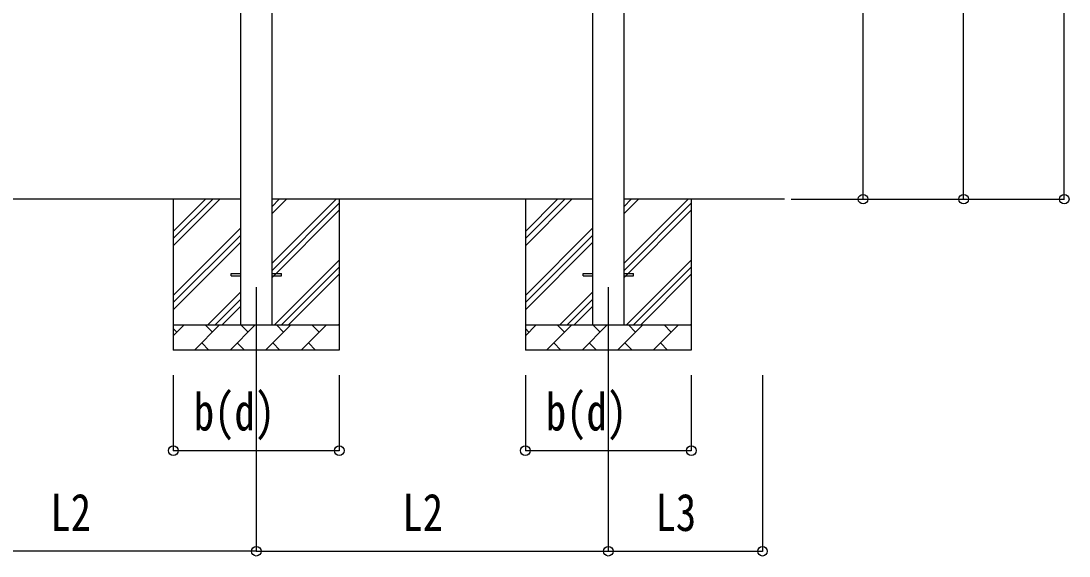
# Model space of a CAD drawing. Units: millimetres, scale not verified. Extents: x -18922 to 18922, y -13365 to 13365.
# Drawn here: x -3220 to 948, y -2585 to -457 of the extents above; entities that cross this region are included whole.
import ezdxf
from ezdxf.enums import TextEntityAlignment as Align

# ---------------------------------------------------------------- set-up
doc = ezdxf.new("R2010")
doc.units = ezdxf.units.MM
doc.header["$LTSCALE"] = 50
for name, color, linetype in [('0-4_YKK_12', 2, 'Continuous'), ('0-5_YKK_13', 4, 'Continuous'), ('0-6_YKK_A1', 4, 'Continuous'), ('0-7_YKK_D', 6, 'Continuous')]:
    doc.layers.add(name, color=color, linetype=linetype)
doc.styles.add('ＭＳ ゴシック', font='')
doc.styles.get('ＭＳ ゴシック').set_extended_font_data('MS Gothic')

msp = doc.modelspace()

# ---------------------------------------------------------------- linework, layer by layer
at = {"layer": '0-4_YKK_12'}
for p, q in [((-2284.41, -1515.5), (-2284.41, -2015.5)), ((-884.41, -1515.5), (-884.41, -2015.5))]:
    msp.add_line(p, q, dxfattribs=at)
at = {"layer": '0-5_YKK_13'}
for p, q in [((-2384.41, -1461), (-2346.91, -1461)), ((-2384.41, -1470), (-2384.41, -1461)), ((-2384.41, -1470), (-2346.91, -1470)), ((-2221.91, -1461), (-2184.41, -1461)), ((-2221.91, -1470), (-2184.41, -1470)), ((-2184.41, -1470), (-2184.41, -1461)), ((-984.41, -1461), (-946.91, -1461)), ((-984.41, -1470), (-984.41, -1461)), ((-984.41, -1470), (-946.91, -1470)), ((-821.91, -1461), (-784.41, -1461)), ((-821.91, -1470), (-784.41, -1470)), ((-784.41, -1470), (-784.41, -1461))]:
    msp.add_line(p, q, dxfattribs=at)
at = {"layer": '0-6_YKK_A1'}
for p, q in [((-946.91, 1272), (-946.91, -1665.5)), ((-821.91, -1665.5), (-821.91, 1272)), ((-2346.91, 1225.33), (-2346.91, -1665.5)), ((-2221.91, -1665.5), (-2221.91, 1225.33)), ((-2346.91, -1165.5), (-3621.91, -1165.5)), ((-2614.41, -1165.5), (-2614.41, -1765.5)), ((-2614.41, -1350.55), (-2429.36, -1165.5)), ((-2614.41, -1322.27), (-2457.64, -1165.5)), ((-2614.41, -1293.98), (-2485.93, -1165.5)), ((-946.91, -1165.5), (-2221.91, -1165.5)), ((-2221.91, -1420.6), (-1966.81, -1165.5)), ((-2221.91, -1222.61), (-2164.8, -1165.5)), ((-2221.91, -1194.32), (-2193.09, -1165.5)), ((-1954.41, -1165.5), (-1954.41, -1765.5)), ((-1214.41, -1165.5), (-1214.41, -1765.5)), ((-1214.41, -1350.55), (-1029.36, -1165.5)), ((-1214.41, -1322.27), (-1057.64, -1165.5)), ((-1214.41, -1293.98), (-1085.93, -1165.5)), ((-183.53, -1165.5), (-821.91, -1165.5)), ((-821.91, -1420.6), (-566.81, -1165.5)), ((-821.91, -1222.61), (-764.8, -1165.5)), ((-821.91, -1194.32), (-793.09, -1165.5)), ((-554.41, -1165.5), (-554.41, -1765.5)), ((-2221.91, -1448.88), (-1954.41, -1181.38)), ((-821.91, -1448.88), (-554.41, -1181.38)), ((-2221.91, -1477.17), (-1954.41, -1209.67)), ((-821.91, -1477.17), (-554.41, -1209.67)), ((-2614.41, -1548.54), (-2346.91, -1281.04)), ((-1214.41, -1548.54), (-946.91, -1281.04)), ((-2614.41, -1576.82), (-2346.91, -1309.32)), ((-1214.41, -1576.82), (-946.91, -1309.32)), ((-2614.41, -1605.11), (-2346.91, -1337.61)), ((-1214.41, -1605.11), (-946.91, -1337.61)), ((-2212.25, -1665.5), (-1954.41, -1407.66)), ((-812.25, -1665.5), (-554.41, -1407.66)), ((-2183.97, -1665.5), (-1954.41, -1435.94)), ((-783.97, -1665.5), (-554.41, -1435.94)), ((-2155.69, -1665.5), (-1954.41, -1464.23)), ((-755.69, -1665.5), (-554.41, -1464.23)), ((-2476.81, -1665.5), (-2346.91, -1535.6)), ((-1076.81, -1665.5), (-946.91, -1535.6)), ((-2448.53, -1665.5), (-2346.91, -1563.88)), ((-1048.53, -1665.5), (-946.91, -1563.88)), ((-2420.24, -1665.5), (-2346.91, -1592.17)), ((-1020.24, -1665.5), (-946.91, -1592.17)), ((-2614.41, -1665.5), (-1954.41, -1665.5)), ((-2614.41, -1708.39), (-2571.52, -1665.5)), ((-2530.1, -1765.5), (-2430.1, -1665.5)), ((-2458.65, -1694.05), (-2487.2, -1665.5)), ((-2388.67, -1765.5), (-2288.67, -1665.5)), ((-2317.23, -1694.05), (-2345.78, -1665.5)), ((-2247.25, -1765.5), (-2147.25, -1665.5)), ((-2175.81, -1694.05), (-2204.36, -1665.5)), ((-2105.83, -1765.5), (-2005.83, -1665.5)), ((-2034.39, -1694.05), (-2062.94, -1665.5)), ((-1957.7, -1665.5), (-1954.41, -1662.22)), ((-1214.41, -1665.5), (-554.41, -1665.5)), ((-1214.41, -1708.39), (-1171.52, -1665.5)), ((-1130.1, -1765.5), (-1030.1, -1665.5)), ((-1058.65, -1694.05), (-1087.2, -1665.5)), ((-988.67, -1765.5), (-888.67, -1665.5)), ((-917.23, -1694.05), (-945.78, -1665.5)), ((-847.25, -1765.5), (-747.25, -1665.5)), ((-775.81, -1694.05), (-804.36, -1665.5)), ((-705.83, -1765.5), (-605.83, -1665.5)), ((-634.39, -1694.05), (-662.94, -1665.5)), ((-557.7, -1665.5), (-554.41, -1662.22)), ((-2600.07, -1694.05), (-2614.41, -1679.71)), ((-1200.07, -1694.05), (-1214.41, -1679.71)), ((-2501.54, -1736.95), (-2472.99, -1765.5)), ((-2360.12, -1736.95), (-2331.57, -1765.5)), ((-2218.7, -1736.95), (-2190.15, -1765.5)), ((-2077.28, -1736.95), (-2048.73, -1765.5)), ((-1101.54, -1736.95), (-1072.99, -1765.5)), ((-960.12, -1736.95), (-931.57, -1765.5)), ((-818.7, -1736.95), (-790.15, -1765.5)), ((-677.28, -1736.95), (-648.73, -1765.5)), ((-1954.41, -1765.5), (-2614.41, -1765.5)), ((-554.41, -1765.5), (-1214.41, -1765.5))]:
    msp.add_line(p, q, dxfattribs=at)
at = {"layer": '0-7_YKK_D'}
for p, q in [((928.77, -1165.5), (928.77, 1651.95)), ((528.77, -1165.5), (528.77, 1534.5)), ((128.77, -1165.5), (128.77, 1274.5)), ((-157.38, -1165.5), (129.77, -1165.5)), ((-157.38, -1165.5), (929.77, -1165.5)), ((-156.38, -1165.5), (529.77, -1165.5)), ((-2614.41, -1865.5), (-2614.41, -2166.5)), ((-2284.41, -1865.5), (-2284.41, -2566.5)), ((-2284.41, -1865.5), (-2284.41, -2566.5)), ((-1954.41, -1865.5), (-1954.41, -2166.5)), ((-1214.41, -1865.5), (-1214.41, -2166.5)), ((-884.41, -1865.5), (-884.41, -2566.5)), ((-884.41, -1865.5), (-884.41, -2566.5)), ((-554.41, -1865.5), (-554.41, -2166.5)), ((-271.23, -1865.5), (-271.23, -2566.5)), ((-2614.41, -2165.5), (-1954.41, -2165.5)), ((-1214.41, -2165.5), (-554.41, -2165.5)), ((-2284.41, -2565.5), (-3684.41, -2565.5)), ((-2284.41, -2565.5), (-884.41, -2565.5)), ((-884.41, -2565.5), (-271.23, -2565.5))]:
    msp.add_line(p, q, dxfattribs=at)
for centre in [(128.77, -1165.5), (528.77, -1165.5), (928.77, -1165.5), (-2614.41, -2165.5), (-1954.41, -2165.5), (-1214.41, -2165.5), (-554.41, -2165.5), (-2284.41, -2565.5), (-2284.41, -2565.5), (-884.41, -2565.5), (-884.41, -2565.5), (-271.23, -2565.5)]:
    msp.add_circle(centre, 19.12, dxfattribs=at)

# ---------------------------------------------------------------- texts
at = {"layer": '0-7_YKK_D', "style": 'ＭＳ ゴシック', "width": 0.8}
for s, p in [('b(d)', (-2532.81, -2129.5)), ('b(d)', (-1132.81, -2129.5)), ('L2', (-3103.21, -2529.5)), ('L2', (-1703.21, -2529.5)), ('L3', (-696.62, -2529.5))]:
    msp.add_text(s, height=148.5, dxfattribs=at).set_placement(p, align=Align.BOTTOM_LEFT)

doc.saveas('drawing.dxf')
